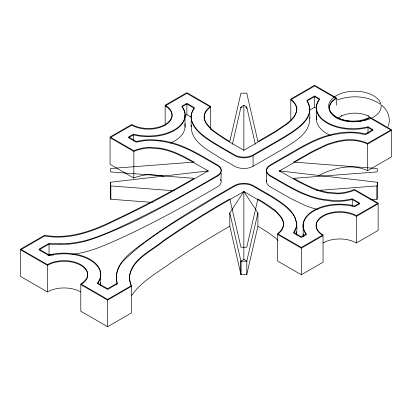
<?xml version="1.0" encoding="UTF-8"?>
<svg xmlns="http://www.w3.org/2000/svg" width="412" height="412" viewBox="0 0 412 412"><rect width="100%" height="100%" fill="white"/><g stroke="black" fill="none" stroke-linecap="round" stroke-linejoin="round"><path stroke-width="0.62" d="M266.492 181.548L266.492 170.903M296.609 235.036L296.589 234.49C297.449 226.688 296.882 218.066 291.16 212.113C287.056 207.21 281.782 203.482 276.462 200.021A254.498 146.935 0 0 0 271.446 196.854L253.071 186.183A12.978 7.493 0 0 0 248.76 184.53A13.076 7.55 0 0 0 241.365 184.118A12.978 7.493 0 0 0 234.634 186.183L215.528 197.214C183.706 217.145 149.427 234.979 122.606 261.651M280.114 171.799L279.532 170.903L377.294 182.253L377.263 185.894L316.648 190.555M220.935 180.878L221.213 173.117M129.476 277.245C130.733 259.112 151.456 250.867 163.564 240.51C185.055 225.74 207.133 211.835 229.788 198.924L240.938 247.231L246.767 247.231L257.917 198.924L268.433 205.454L274.835 210.151A63.664 36.756 0 0 1 276.473 211.593L280.582 216.192A45.67 26.368 0 0 1 282.163 218.772C284.625 222.789 283.631 228.073 280.242 231.25A33.774 19.498 0 0 1 277.549 233.717L301.332 247.447L323.054 234.912A23.597 13.622 0 0 1 323.054 215.646A23.597 13.622 0 0 1 356.421 215.646L378.139 203.106L354.428 189.417L353.857 189.659A33.774 19.498 0 0 1 349.587 191.214L344.911 192.373L339.993 193.032A23.433 13.529 0 0 1 337.516 193.135L327.262 192.198A47.231 27.269 0 0 1 321.674 190.952L318.116 189.911A62.001 35.798 0 0 1 312.337 187.805L304.252 184.066L293.596 178.324L377.263 171.886L377.263 168.523L293.596 162.086L312.708 151.178L326.304 144.663A63.664 36.756 0 0 1 328.802 143.716L336.764 141.342A45.67 26.368 0 0 1 341.234 140.43C348.398 139.132 355.875 139.333 362.843 141.537A33.774 19.498 0 0 1 367.118 143.098L367.689 143.34L391.4 129.651L369.682 117.111A23.597 13.622 0 0 1 336.31 117.111A23.597 13.622 0 0 1 336.31 97.845L314.593 85.305L290.81 99.04A33.774 19.498 0 0 1 293.504 101.507L295.512 104.205L296.65 107.043A23.433 13.529 0 0 1 296.831 108.474L296.439 111.461L295.208 114.392A47.231 27.269 0 0 1 293.045 117.621L291.243 119.676A62.001 35.798 0 0 1 287.597 123.008M191.374 125.145C189.886 141.321 207.869 149.983 219.359 157.451L234.634 166.273A13.035 7.524 0 0 0 253.071 166.273L281.607 149.798C293.282 142.289 310.684 133.833 309.628 117.657M129.523 276.215C132.679 259.086 151.4 251.335 163.564 241.211C183.464 227.558 203.837 214.585 224.746 202.534L243.853 191.503L263.113 202.73L274.835 210.851A63.664 36.756 0 0 1 276.473 212.293L280.582 216.892A45.67 26.368 0 0 1 282.163 219.472C284.625 223.489 283.631 228.773 280.242 231.951A33.774 19.498 0 0 1 277.549 234.418L277.549 261.028L301.332 274.758L323.054 262.217L323.054 235.607A23.597 13.622 0 0 1 323.054 216.346A23.597 13.622 0 0 1 356.421 216.346L378.139 203.806L378.139 230.416L356.421 242.956A23.597 13.622 0 0 0 323.054 242.956M377.294 182.253L377.263 199.197L370.445 199.722M116.73 284.517L116.823 283.986M232.383 144.257L240.938 107.187L243.853 105.209L246.767 107.187L255.322 144.257M229.788 212.927L240.938 261.234L246.767 261.234L257.917 212.927L243.853 191.503L229.788 212.927L229.788 226.234L240.938 274.536L246.767 274.536L257.917 226.234L257.917 212.927M388.037 126.592C391.261 119.135 388.022 110.272 381.852 105.384M131.464 295.857C140.95 281.447 156.967 273.084 170.558 263.067C189.824 250.043 209.59 237.76 229.788 226.234M207.591 171.799L208.173 170.903L192.919 162.096L182.799 156.715L175.368 153.305A62.001 35.798 0 0 0 169.59 151.199L166.031 150.159A47.231 27.269 0 0 0 160.448 148.912L150.195 147.975A23.433 13.529 0 0 0 147.712 148.078L142.794 148.737L138.123 149.896A33.774 19.498 0 0 0 133.849 151.451L110.061 137.721L110.061 164.331L133.849 178.061A33.774 19.498 0 0 1 138.123 176.506L142.794 175.347L147.712 174.688A23.433 13.529 0 0 1 150.195 174.585L160.443 175.522A47.231 27.269 0 0 1 163.276 176.094M287.597 123.008L276.375 130.722L257.917 141.486L246.767 93.179L240.938 93.179L229.788 141.486L219.272 134.956L212.875 130.259A63.664 36.756 0 0 1 211.238 128.817L207.123 124.218A45.67 26.368 0 0 1 205.542 121.638C203.08 117.621 204.074 112.337 207.463 109.159A33.774 19.498 0 0 1 210.156 106.693L210.578 106.363L186.868 92.674L165.15 105.215A23.597 13.622 0 0 1 165.15 124.481A23.597 13.622 0 0 1 131.778 124.481L110.061 137.021L133.849 150.751A33.774 19.498 0 0 1 138.123 149.196L142.794 148.037L147.712 147.378A23.433 13.529 0 0 1 150.195 147.275L160.443 148.212A47.231 27.269 0 0 1 166.031 149.458L169.59 150.498A62.001 35.798 0 0 1 175.368 152.605L183.453 156.344L194.109 162.086L110.442 168.523L110.442 171.886L194.109 178.324C167.499 193.846 140.152 208.096 112.275 221.203C91.392 231.456 68.186 239.46 44.62 235.278L20.6 249.147L47.421 264.633A23.597 13.622 0 0 1 80.793 264.633A23.597 13.622 0 0 1 80.793 283.899L107.614 299.385L131.325 285.696L130.043 281.674L129.492 277.57M287.597 123.708L274.613 132.51L243.853 150.308L224.592 139.081L212.875 130.959A63.664 36.756 0 0 1 211.238 129.517L207.123 124.918A45.67 26.368 0 0 1 205.542 122.338C203.08 118.321 204.074 113.037 207.463 109.86A33.774 19.498 0 0 1 210.156 107.393L210.578 107.063L186.868 93.375L165.15 105.915A23.597 13.622 0 0 1 165.15 125.181A23.597 13.622 0 0 1 131.778 125.181L110.061 137.721M338.406 117.914L341.826 115.777L341.424 115.957C350.087 112.198 359.681 112.198 368.343 115.957L367.942 115.777L369.368 116.529M243.853 191.503L243.853 259.297L240.938 261.234L240.938 274.536M196.38 129.497A61.888 35.731 0 0 1 194.114 126.36L191.874 121.72L191.101 117.621A37.513 21.656 0 0 1 192.074 112.229L194.31 108.315L186.868 104.02L181.888 106.893A36.632 21.151 0 0 1 174.369 130.501A36.632 21.151 0 0 1 133.478 134.842L128.498 137.721L136.145 142.135L142.892 140.925A37.219 21.491 0 0 1 149.798 140.451C165.058 140.312 180.018 144.983 193.413 152.079A257.206 148.5 0 0 1 198.919 154.984L217.392 165.583M184.653 115.942L186.868 114.665L191.122 117.116M80.793 291.943A23.597 13.622 0 0 0 47.421 291.943L20.6 276.457L20.6 249.847L44.62 235.978C68.186 240.16 91.392 232.157 112.275 221.903C138.391 209.615 164.058 196.349 189.067 181.934L208.173 170.903L110.411 182.253L110.442 185.894L174.261 190.802M290.81 120.644L290.81 99.74L314.593 86.005L336.31 98.545L336.31 105.199M68.083 244.136L61.553 244.445A76.483 44.156 0 0 1 49.038 244.069L39.037 249.847L49.116 255.672A36.632 21.151 0 0 1 90.007 260.013A36.632 21.151 0 0 1 97.531 283.621L107.614 289.44L117.24 283.883C115.854 278.491 116.236 272.595 118.728 267.579A66.353 38.306 0 0 1 122.627 261.656M296.604 225.21A37.173 21.46 0 0 1 295.78 229.196L293.689 233.089L301.332 237.503L306.312 234.629A36.632 21.151 0 0 1 313.836 211.021A36.632 21.151 0 0 1 354.727 206.68L359.702 203.806L352.26 199.511L346.626 200.634A37.646 21.733 0 0 1 336.151 201.365A40.005 23.098 0 0 1 332.572 201.226L322.138 199.851A61.084 35.267 0 0 1 315.582 198.316A67.249 38.826 0 0 1 310.318 196.709L301.538 193.249A105.426 60.868 0 0 1 298.875 192.018L287.107 185.9L269.417 175.656A13.014 7.514 0 0 1 269.422 166.16L303.067 146.77L312.935 141.769L320.562 138.525A70.009 40.417 0 0 1 328.833 135.836A61.888 35.731 0 0 1 334.271 134.533L342.305 133.241L349.402 132.793A37.513 21.656 0 0 1 358.749 133.354L365.521 134.647L372.963 130.352L367.988 127.473A36.632 21.151 0 0 1 327.092 123.131A36.632 21.151 0 0 1 319.573 99.524L314.593 96.65L306.945 101.064C317.935 118.419 293.802 131.557 281.607 139.153L252.082 156.148A13.014 7.514 0 0 1 235.628 156.143L213.663 143.345L205.897 138.144L201.025 134.271A70.009 40.417 0 0 1 196.375 129.502M47.926 255.358L49.038 254.719L53.308 254.977M309.68 110.133L314.593 107.295L316.807 108.572M327.257 192.898A47.231 27.269 0 0 1 321.674 191.652L318.116 190.612A62.001 35.798 0 0 1 312.337 188.505L298.978 182.027L279.532 170.903L310.823 152.893L326.304 145.364A63.664 36.756 0 0 1 328.802 144.416L336.764 142.042M336.764 142.042A45.67 26.368 0 0 1 341.234 141.131C348.398 139.833 355.875 140.034 362.843 142.238A33.774 19.498 0 0 1 367.118 143.798L367.689 144.04L391.4 130.352L391.4 156.962L367.689 170.65L367.118 170.403A33.774 19.498 0 0 0 362.843 168.848C355.875 166.644 348.398 166.443 341.234 167.741A45.67 26.368 0 0 0 336.764 168.652L328.802 171.026A63.664 36.756 0 0 0 326.304 171.974L318.167 175.667M20.6 249.847L47.421 265.333A23.597 13.622 0 0 1 80.793 265.333A23.597 13.622 0 0 1 80.793 284.599L107.614 300.085L131.325 286.397L129.832 281.355L129.476 276.545M80.793 284.599L80.793 311.209L107.614 326.695L131.325 313.007L131.325 286.397M277.549 234.418L301.332 248.148L323.054 235.607M207.298 171.232L208.173 170.903M337.227 99.992C351.045 94.93 367.571 95.702 380.008 103.968M87.648 240.639C133.519 225.173 175.399 199.856 217.392 176.228A12.978 7.493 0 0 0 220.255 173.735A13.076 7.55 0 0 0 220.971 169.466A12.978 7.493 0 0 0 217.392 165.614M71.997 254.4C83.363 253.153 94.302 249.543 104.828 245.207C137 231.59 167.911 215.121 198.285 197.904L217.392 186.873A13.035 7.524 0 0 0 220.595 179.266M242.107 107.187L240.938 107.187L240.938 108.016M245.598 107.187L246.767 107.187L246.824 108.696M59.235 243.765L49.038 243.374L39.037 249.147L49.116 254.971A36.632 21.151 0 0 1 90.007 259.313A36.632 21.151 0 0 1 97.531 282.92L107.614 288.74L117.24 283.183C112.734 267.8 126.139 255.806 137.191 247.591C167.972 224.375 201.195 204.584 234.634 185.482A13.035 7.524 0 0 1 253.071 185.482L268.351 194.304M152.486 202.431L110.442 199.197L110.411 182.253M160.098 140.368L152.744 139.776A37.507 21.656 0 0 0 143.216 140.183L136.145 141.434L128.498 137.021L133.478 134.142A36.632 21.151 0 0 0 174.369 129.801A36.632 21.151 0 0 0 181.888 106.193L186.868 103.319L194.31 107.614C182.573 124.954 207.04 138.504 219.359 146.106L234.634 154.927A13.035 7.524 0 0 0 253.071 154.927L281.607 138.453C293.988 130.733 317.868 117.765 306.945 100.363L314.593 95.95L319.573 98.823A36.632 21.151 0 0 0 327.092 122.431A36.632 21.151 0 0 0 367.988 126.772L372.963 129.651L365.521 133.946L359.46 132.757A37.554 21.681 0 0 0 348.809 132.103C334.771 132.453 321.061 136.722 308.655 143.16A213.72 123.389 0 0 0 298.844 148.402L270.313 164.882A13.035 7.524 0 0 0 270.313 175.527L285.588 184.349C296.413 190.426 307.656 196.102 319.892 198.682A57.196 33.022 0 0 0 323.961 199.49L335.559 200.654A37.564 21.687 0 0 0 346.198 199.995L352.26 198.811L359.702 203.106L354.727 205.979A36.632 21.151 0 0 0 313.836 210.321A36.632 21.151 0 0 0 306.312 233.928L301.332 236.807L293.689 232.389L295.62 228.902A37.533 21.666 0 0 0 296.563 222.81L295.023 217.371A56.599 32.677 0 0 0 293.02 213.874C289.173 208.271 283.672 204.105 278.069 200.381A232.898 134.461 0 0 0 268.346 194.304M327.262 192.898L337.516 193.836A23.433 13.529 0 0 0 339.993 193.733L344.911 193.073L349.582 191.915A33.774 19.498 0 0 0 353.857 190.359L354.428 190.117L378.139 203.806M317.621 209.492L313.826 208.462A73.089 42.199 0 0 1 305.658 205.624L290.681 198.491L270.313 186.873A13.035 7.524 0 0 1 266.77 180.008M279.532 170.903L280.407 171.232M391.4 130.352L369.682 117.811A23.597 13.622 0 0 1 336.31 117.811A23.597 13.622 0 0 1 336.31 98.545M257.917 226.234L268.433 232.765L274.835 237.461A63.664 36.756 0 0 1 276.473 238.903L277.987 240.392M243.853 259.297L246.767 261.234M296.032 231.369L296.589 234.49M376.846 185.925L376.846 199.228M367.988 127.473L367.988 133.735M367.689 144.04L367.689 170.65M356.421 216.346L356.421 242.956M352.26 199.511L352.26 206.397M316.401 109.092L316.401 119.737M314.593 96.65L314.593 107.295M309.876 114.536L309.876 118.424M303.139 225.065L303.139 235.705M301.332 248.148L301.332 274.758M253.071 155.628L253.071 166.273M246.824 260.992L246.767 274.536M243.853 105.209L243.853 150.308M240.886 260.992L240.886 274.299M210.578 107.063L210.578 129.239M191.137 120.814L191.137 126.716M186.868 104.02L186.868 114.665M185.06 116.462L185.06 127.107M165.15 105.915L165.15 125.32M133.849 151.451L133.849 178.061M133.478 134.842L133.478 141.105M110.859 185.925L110.859 199.228M107.614 300.085L107.614 326.695M100.703 274.052L100.703 284.697M49.038 244.074L49.038 254.719M47.421 265.333L47.421 291.943M287.597 123.708A62.001 35.798 0 0 0 291.248 120.376L293.045 118.321A47.231 27.269 0 0 0 295.208 115.097L296.439 112.162L296.831 109.175A23.433 13.529 0 0 0 296.65 107.743L295.512 104.906L293.504 102.207A33.774 19.498 0 0 0 290.81 99.74M330.893 135.687A36.632 21.151 0 0 1 316.601 116.421M303.108 236.812A36.632 21.151 0 0 1 303.376 234.057M100.466 283.044A36.632 21.151 0 0 1 100.739 285.804M87.622 240.613A64.148 37.034 0 0 1 68.093 244.182M184.859 123.791A36.632 21.151 0 0 1 170.568 143.057M160.103 140.363A55.12 31.822 0 0 1 168.199 141.816C180.286 144.432 191.415 150.04 202.117 156.06L217.392 164.882A13.035 7.524 0 0 1 217.392 175.527C186.461 193.81 154.814 210.903 122.297 226.203C107.584 232.878 92.638 239.758 76.575 242.411A62.361 36.004 0 0 1 59.24 243.744M340.163 118.944A26.265 15.162 0 0 0 381.079 107.47A26.265 15.162 0 0 0 343.407 92.746A26.265 15.162 0 0 0 340.163 118.944"/></g></svg>
